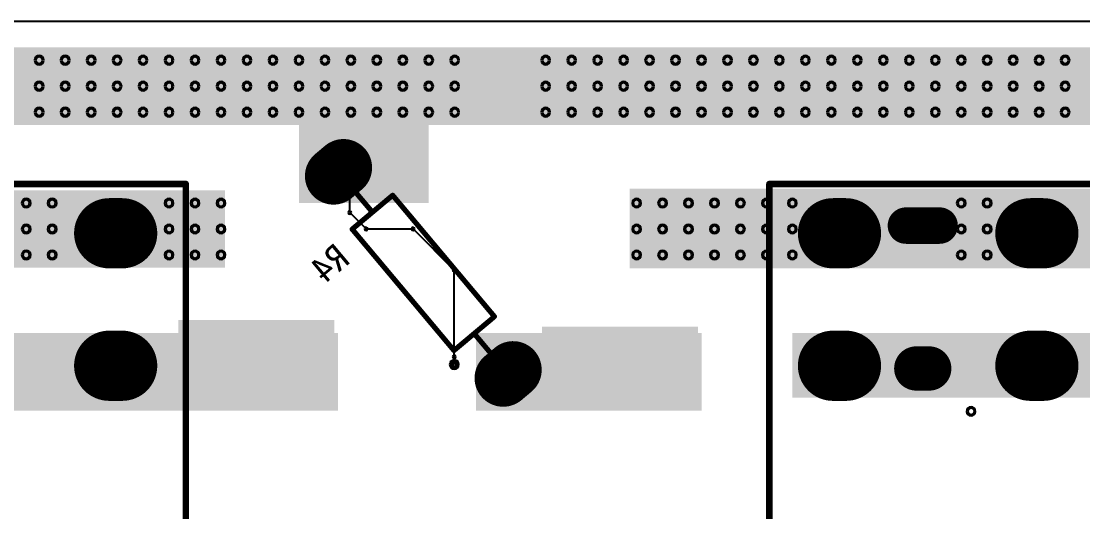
# Model space of a CAD drawing. Header units: inches. Extents: x 32166 to 34772, y 2386 to 4229.
# Drawn here: x 33624.6 to 33801.1, y 3190.5 to 3272.1 of the extents above; entities that cross this region are included whole.
import ezdxf

# ---------------------------------------------------------------- set-up
doc = ezdxf.new("R2010")
doc.units = ezdxf.units.IN
doc.header["$LTSCALE"] = 0.64311
doc.header["$MEASUREMENT"] = 0
for name, color, linetype in [('BOTTOMLAYER', 5, 'CONTINUOUS'), ('BOTTOMOVERLAY', 54, 'CONTINUOUS'), ('BOTTOMPASTE', 16, 'CONTINUOUS'), ('BOTTOMSOLDER', 6, 'CONTINUOUS'), ('KEEPOUTLAYER', 6, 'CONTINUOUS'), ('MULTILAYER', 9, 'CONTINUOUS')]:
    doc.layers.add(name, color=color, linetype=linetype)
doc.styles.get("Standard").update_dxf_attribs({"font": 'txt', "width": 0.8})

msp = doc.modelspace()

# ---------------------------------------------------------------- linework, layer by layer
at = {"layer": 'BOTTOMLAYER'}
for p, q in [((33679.22, 3240.23), (33679.22, 3244.45)), ((33679.22, 3240.23), (33681.94, 3237.5)), ((33681.94, 3237.5), (33689.76, 3237.5)), ((33689.76, 3237.5), (33696.6, 3230.66)), ((33696.6, 3214.94), (33696.6, 3230.66))]:
    msp.add_line(p, q, dxfattribs=at)
for points, const_width in [([(33678.18, 3247.7), (33676.53, 3246.31)], 8.64), ([(33678.72, 3244.03), (33679.71, 3244.86)], 2.16), ([(33639.21, 3236.78), (33641.37, 3236.78)], 10.8), ([(33759.6, 3236.78), (33761.76, 3236.78)], 10.8), ([(33792.43, 3236.78), (33794.59, 3236.78)], 10.8), ([(33777.34, 3238.05), (33771.73, 3238.05)], 5.18), ([(33639.21, 3214.74), (33641.37, 3214.74)], 10.8), ([(33759.6, 3214.74), (33761.76, 3214.74)], 10.8), ([(33792.43, 3214.74), (33794.59, 3214.74)], 10.8), ([(33706.39, 3214.07), (33704.74, 3212.68)], 8.64), ([(33775.61, 3214.29), (33773.45, 3214.29)], 6.48)]:
    msp.add_lwpolyline(points, dxfattribs=dict(at, const_width=const_width))
for points, const_width in [([(33675.14, 3247.96, 1), (33677.91, 3244.65, 1)], 4.32), ([(33676.79, 3249.35, 1), (33679.57, 3246.04, 1)], 4.32), ([(33679.36, 3245.28, 1), (33680.06, 3244.45, 1)], 1.08), ([(33678.37, 3244.44, 1), (33679.07, 3243.62, 1)], 1.08), ([(33641.91, 3236.78, 1), (33636.51, 3236.78, 1)], 5.4), ([(33644.07, 3236.78, 1), (33638.67, 3236.78, 1)], 5.4), ([(33762.3, 3236.78, 1), (33756.9, 3236.78, 1)], 5.4), ([(33764.46, 3236.78, 1), (33759.06, 3236.78, 1)], 5.4), ([(33795.13, 3236.78, 1), (33789.73, 3236.78, 1)], 5.4), ([(33797.29, 3236.78, 1), (33791.89, 3236.78, 1)], 5.4), ([(33771.73, 3239.35, 1), (33771.73, 3236.76, 1)], 2.59), ([(33777.34, 3239.35, 1), (33777.34, 3236.76, 1)], 2.59), ([(33641.91, 3214.74, 1), (33636.51, 3214.74, 1)], 5.4), ([(33644.07, 3214.74, 1), (33638.67, 3214.74, 1)], 5.4), ([(33762.3, 3214.74, 1), (33756.9, 3214.74, 1)], 5.4), ([(33764.46, 3214.74, 1), (33759.06, 3214.74, 1)], 5.4), ([(33795.13, 3214.74, 1), (33789.73, 3214.74, 1)], 5.4), ([(33797.29, 3214.74, 1), (33791.89, 3214.74, 1)], 5.4), ([(33705.01, 3215.73, 1), (33707.78, 3212.42, 1)], 4.32), ([(33773.45, 3215.91, 1), (33773.45, 3212.67, 1)], 3.24), ([(33775.61, 3215.91, 1), (33775.61, 3212.67, 1)], 3.24), ([(33703.35, 3214.34, 1), (33706.13, 3211.03, 1)], 4.32)]:
    msp.add_lwpolyline(points, format="xyb", close=True, dxfattribs=dict(at, const_width=const_width))
for centre, radius, start, end in [((33627.57, 3265.57), 0.54, 0, 180), ((33627.57, 3265.57), 0.54, 180, 0), ((33631.89, 3265.57), 0.54, 0, 180), ((33631.89, 3265.57), 0.54, 180, 0), ((33636.21, 3265.57), 0.54, 0, 180), ((33636.21, 3265.57), 0.54, 180, 0), ((33640.53, 3265.57), 0.54, 0, 180), ((33640.53, 3265.57), 0.54, 180, 0), ((33644.85, 3265.57), 0.54, 0, 180), ((33644.85, 3265.57), 0.54, 180, 0), ((33649.17, 3265.57), 0.54, 0, 180), ((33649.17, 3265.57), 0.54, 180, 0), ((33653.49, 3265.57), 0.54, 0, 180), ((33653.49, 3265.57), 0.54, 180, 0), ((33657.81, 3265.57), 0.54, 0, 180), ((33657.81, 3265.57), 0.54, 180, 0), ((33662.13, 3265.57), 0.54, 0, 180), ((33662.13, 3265.57), 0.54, 180, 0), ((33666.45, 3265.57), 0.54, 0, 180), ((33666.45, 3265.57), 0.54, 180, 0), ((33670.77, 3265.57), 0.54, 0, 180), ((33670.77, 3265.57), 0.54, 180, 0), ((33675.09, 3265.57), 0.54, 0, 180), ((33675.09, 3265.57), 0.54, 180, 0), ((33679.41, 3265.57), 0.54, 0, 180), ((33679.41, 3265.57), 0.54, 180, 0), ((33683.73, 3265.57), 0.54, 0, 180), ((33683.73, 3265.57), 0.54, 180, 0), ((33688.05, 3265.57), 0.54, 0, 180), ((33688.05, 3265.57), 0.54, 180, 0), ((33692.37, 3265.57), 0.54, 0, 180), ((33692.37, 3265.57), 0.54, 180, 0), ((33696.69, 3265.57), 0.54, 0, 180), ((33696.69, 3265.57), 0.54, 180, 0), ((33711.81, 3265.57), 0.54, 0, 180), ((33711.81, 3265.57), 0.54, 180, 0), ((33716.13, 3265.57), 0.54, 0, 180), ((33716.13, 3265.57), 0.54, 180, 0), ((33720.45, 3265.57), 0.54, 0, 180), ((33720.45, 3265.57), 0.54, 180, 0), ((33724.77, 3265.57), 0.54, 0, 180), ((33724.77, 3265.57), 0.54, 180, 0), ((33729.09, 3265.57), 0.54, 0, 180), ((33729.09, 3265.57), 0.54, 180, 0), ((33733.41, 3265.57), 0.54, 0, 180), ((33733.41, 3265.57), 0.54, 180, 0), ((33737.73, 3265.57), 0.54, 0, 180), ((33737.73, 3265.57), 0.54, 180, 0), ((33742.05, 3265.57), 0.54, 0, 180), ((33742.05, 3265.57), 0.54, 180, 0), ((33746.37, 3265.57), 0.54, 0, 180), ((33746.37, 3265.57), 0.54, 180, 0), ((33750.69, 3265.57), 0.54, 0, 180), ((33750.69, 3265.57), 0.54, 180, 0), ((33755.01, 3265.57), 0.54, 0, 180), ((33755.01, 3265.57), 0.54, 180, 0), ((33759.33, 3265.57), 0.54, 0, 180), ((33759.33, 3265.57), 0.54, 180, 0), ((33763.65, 3265.57), 0.54, 0, 180), ((33763.65, 3265.57), 0.54, 180, 0), ((33767.97, 3265.57), 0.54, 0, 180), ((33767.97, 3265.57), 0.54, 180, 0), ((33772.29, 3265.57), 0.54, 0, 180), ((33772.29, 3265.57), 0.54, 180, 0), ((33776.61, 3265.57), 0.54, 0, 180), ((33776.61, 3265.57), 0.54, 180, 0), ((33780.93, 3265.57), 0.54, 0, 180), ((33780.93, 3265.57), 0.54, 180, 0), ((33785.25, 3265.57), 0.54, 0, 180), ((33785.25, 3265.57), 0.54, 180, 0), ((33789.57, 3265.57), 0.54, 0, 180), ((33789.57, 3265.57), 0.54, 180, 0), ((33793.89, 3265.57), 0.54, 0, 180), ((33793.89, 3265.57), 0.54, 180, 0), ((33798.21, 3265.57), 0.54, 0, 180), ((33798.21, 3265.57), 0.54, 180, 0), ((33627.57, 3261.25), 0.54, 0, 180), ((33627.57, 3261.25), 0.54, 180, 0), ((33631.89, 3261.25), 0.54, 0, 180), ((33631.89, 3261.25), 0.54, 180, 0), ((33636.21, 3261.25), 0.54, 0, 180), ((33636.21, 3261.25), 0.54, 180, 0), ((33640.53, 3261.25), 0.54, 0, 180), ((33640.53, 3261.25), 0.54, 180, 0), ((33644.85, 3261.25), 0.54, 0, 180), ((33644.85, 3261.25), 0.54, 180, 0), ((33649.17, 3261.25), 0.54, 0, 180), ((33649.17, 3261.25), 0.54, 180, 0), ((33653.49, 3261.25), 0.54, 0, 180), ((33653.49, 3261.25), 0.54, 180, 0), ((33657.81, 3261.25), 0.54, 0, 180), ((33657.81, 3261.25), 0.54, 180, 0), ((33662.13, 3261.25), 0.54, 0, 180), ((33662.13, 3261.25), 0.54, 180, 0), ((33666.45, 3261.25), 0.54, 0, 180), ((33666.45, 3261.25), 0.54, 180, 0), ((33670.77, 3261.25), 0.54, 0, 180), ((33670.77, 3261.25), 0.54, 180, 0), ((33675.09, 3261.25), 0.54, 0, 180), ((33675.09, 3261.25), 0.54, 180, 0), ((33679.41, 3261.25), 0.54, 0, 180), ((33679.41, 3261.25), 0.54, 180, 0), ((33683.73, 3261.25), 0.54, 0, 180), ((33683.73, 3261.25), 0.54, 180, 0), ((33688.05, 3261.25), 0.54, 0, 180), ((33688.05, 3261.25), 0.54, 180, 0), ((33692.37, 3261.25), 0.54, 0, 180), ((33692.37, 3261.25), 0.54, 180, 0), ((33696.69, 3261.25), 0.54, 0, 180), ((33696.69, 3261.25), 0.54, 180, 0), ((33711.81, 3261.25), 0.54, 0, 180), ((33711.81, 3261.25), 0.54, 180, 0), ((33716.13, 3261.25), 0.54, 0, 180), ((33716.13, 3261.25), 0.54, 180, 0), ((33720.45, 3261.25), 0.54, 0, 180), ((33720.45, 3261.25), 0.54, 180, 0), ((33724.77, 3261.25), 0.54, 0, 180), ((33724.77, 3261.25), 0.54, 180, 0), ((33729.09, 3261.25), 0.54, 0, 180), ((33729.09, 3261.25), 0.54, 180, 0), ((33733.41, 3261.25), 0.54, 0, 180), ((33733.41, 3261.25), 0.54, 180, 0), ((33737.73, 3261.25), 0.54, 0, 180), ((33737.73, 3261.25), 0.54, 180, 0), ((33742.05, 3261.25), 0.54, 0, 180), ((33742.05, 3261.25), 0.54, 180, 0), ((33746.37, 3261.25), 0.54, 0, 180), ((33746.37, 3261.25), 0.54, 180, 0), ((33750.69, 3261.25), 0.54, 0, 180), ((33750.69, 3261.25), 0.54, 180, 0), ((33755.01, 3261.25), 0.54, 0, 180), ((33755.01, 3261.25), 0.54, 180, 0), ((33759.33, 3261.25), 0.54, 0, 180), ((33759.33, 3261.25), 0.54, 180, 0), ((33763.65, 3261.25), 0.54, 0, 180), ((33763.65, 3261.25), 0.54, 180, 0), ((33767.97, 3261.25), 0.54, 0, 180), ((33767.97, 3261.25), 0.54, 180, 0), ((33772.29, 3261.25), 0.54, 0, 180), ((33772.29, 3261.25), 0.54, 180, 0), ((33776.61, 3261.25), 0.54, 0, 180), ((33776.61, 3261.25), 0.54, 180, 0), ((33780.93, 3261.25), 0.54, 0, 180), ((33780.93, 3261.25), 0.54, 180, 0), ((33785.25, 3261.25), 0.54, 0, 180), ((33785.25, 3261.25), 0.54, 180, 0), ((33789.57, 3261.25), 0.54, 0, 180), ((33789.57, 3261.25), 0.54, 180, 0), ((33793.89, 3261.25), 0.54, 0, 180), ((33793.89, 3261.25), 0.54, 180, 0), ((33798.21, 3261.25), 0.54, 0, 180), ((33798.21, 3261.25), 0.54, 180, 0), ((33627.57, 3256.93), 0.54, 0, 180), ((33627.57, 3256.93), 0.54, 180, 0), ((33631.89, 3256.93), 0.54, 0, 180), ((33631.89, 3256.93), 0.54, 180, 0), ((33636.21, 3256.93), 0.54, 0, 180), ((33636.21, 3256.93), 0.54, 180, 0), ((33640.53, 3256.93), 0.54, 0, 180), ((33640.53, 3256.93), 0.54, 180, 0), ((33644.85, 3256.93), 0.54, 0, 180), ((33644.85, 3256.93), 0.54, 180, 0), ((33649.17, 3256.93), 0.54, 0, 180), ((33649.17, 3256.93), 0.54, 180, 0), ((33653.49, 3256.93), 0.54, 0, 180), ((33653.49, 3256.93), 0.54, 180, 0), ((33657.81, 3256.93), 0.54, 0, 180), ((33657.81, 3256.93), 0.54, 180, 0), ((33662.13, 3256.93), 0.54, 0, 180), ((33662.13, 3256.93), 0.54, 180, 0), ((33666.45, 3256.93), 0.54, 0, 180), ((33666.45, 3256.93), 0.54, 180, 0), ((33670.77, 3256.93), 0.54, 0, 180), ((33670.77, 3256.93), 0.54, 180, 0), ((33675.09, 3256.93), 0.54, 0, 180), ((33675.09, 3256.93), 0.54, 180, 0), ((33679.41, 3256.93), 0.54, 0, 180), ((33679.41, 3256.93), 0.54, 180, 0), ((33683.73, 3256.93), 0.54, 0, 180), ((33683.73, 3256.93), 0.54, 180, 0), ((33688.05, 3256.93), 0.54, 0, 180), ((33688.05, 3256.93), 0.54, 180, 0), ((33692.37, 3256.93), 0.54, 0, 180), ((33692.37, 3256.93), 0.54, 180, 0), ((33696.69, 3256.93), 0.54, 0, 180), ((33696.69, 3256.93), 0.54, 180, 0), ((33711.81, 3256.93), 0.54, 0, 180), ((33711.81, 3256.93), 0.54, 180, 0), ((33716.13, 3256.93), 0.54, 0, 180), ((33716.13, 3256.93), 0.54, 180, 0), ((33720.45, 3256.93), 0.54, 0, 180), ((33720.45, 3256.93), 0.54, 180, 0), ((33724.77, 3256.93), 0.54, 0, 180), ((33724.77, 3256.93), 0.54, 180, 0), ((33729.09, 3256.93), 0.54, 0, 180), ((33729.09, 3256.93), 0.54, 180, 0), ((33733.41, 3256.93), 0.54, 0, 180), ((33733.41, 3256.93), 0.54, 180, 0), ((33737.73, 3256.93), 0.54, 0, 180), ((33737.73, 3256.93), 0.54, 180, 0), ((33742.05, 3256.93), 0.54, 0, 180), ((33742.05, 3256.93), 0.54, 180, 0), ((33746.37, 3256.93), 0.54, 0, 180), ((33746.37, 3256.93), 0.54, 180, 0), ((33750.69, 3256.93), 0.54, 0, 180), ((33750.69, 3256.93), 0.54, 180, 0), ((33755.01, 3256.93), 0.54, 0, 180), ((33755.01, 3256.93), 0.54, 180, 0), ((33759.33, 3256.93), 0.54, 0, 180), ((33759.33, 3256.93), 0.54, 180, 0), ((33763.65, 3256.93), 0.54, 0, 180), ((33763.65, 3256.93), 0.54, 180, 0), ((33767.97, 3256.93), 0.54, 0, 180), ((33767.97, 3256.93), 0.54, 180, 0), ((33772.29, 3256.93), 0.54, 0, 180), ((33772.29, 3256.93), 0.54, 180, 0), ((33776.61, 3256.93), 0.54, 0, 180), ((33776.61, 3256.93), 0.54, 180, 0), ((33780.93, 3256.93), 0.54, 0, 180), ((33780.93, 3256.93), 0.54, 180, 0), ((33785.25, 3256.93), 0.54, 0, 180), ((33785.25, 3256.93), 0.54, 180, 0), ((33789.57, 3256.93), 0.54, 0, 180), ((33789.57, 3256.93), 0.54, 180, 0), ((33793.89, 3256.93), 0.54, 0, 180), ((33793.89, 3256.93), 0.54, 180, 0), ((33798.21, 3256.93), 0.54, 0, 180), ((33798.21, 3256.93), 0.54, 180, 0), ((33679.22, 3244.45), 0.274, 0, 180), ((33679.22, 3244.45), 0.274, 180, 0), ((33625.41, 3241.81), 0.54, 0, 180), ((33625.41, 3241.81), 0.54, 180, 0), ((33629.73, 3241.81), 0.54, 0, 180), ((33629.73, 3241.81), 0.54, 180, 0), ((33649.17, 3241.81), 0.54, 0, 180), ((33649.17, 3241.81), 0.54, 180, 0), ((33653.49, 3241.81), 0.54, 0, 180), ((33653.49, 3241.81), 0.54, 180, 0), ((33657.81, 3241.81), 0.54, 0, 180), ((33657.81, 3241.81), 0.54, 180, 0), ((33726.93, 3241.81), 0.54, 0, 180), ((33726.93, 3241.81), 0.54, 180, 0), ((33731.25, 3241.81), 0.54, 0, 180), ((33731.25, 3241.81), 0.54, 180, 0), ((33735.57, 3241.81), 0.54, 0, 180), ((33735.57, 3241.81), 0.54, 180, 0), ((33739.89, 3241.81), 0.54, 0, 180), ((33739.89, 3241.81), 0.54, 180, 0), ((33744.21, 3241.81), 0.54, 0, 180), ((33744.21, 3241.81), 0.54, 180, 0), ((33748.53, 3241.81), 0.54, 0, 180), ((33748.53, 3241.81), 0.54, 180, 0), ((33752.85, 3241.81), 0.54, 0, 180), ((33752.85, 3241.81), 0.54, 180, 0), ((33780.93, 3241.81), 0.54, 0, 180), ((33780.93, 3241.81), 0.54, 180, 0), ((33785.25, 3241.81), 0.54, 0, 180), ((33785.25, 3241.81), 0.54, 180, 0), ((33679.22, 3240.23), 0.274, 0, 180), ((33679.22, 3240.23), 0.274, 0, 180), ((33679.22, 3240.23), 0.274, 180, 0), ((33679.22, 3240.23), 0.274, 180, 0), ((33625.41, 3237.49), 0.54, 0, 180), ((33625.41, 3237.49), 0.54, 180, 0), ((33629.73, 3237.49), 0.54, 0, 180), ((33629.73, 3237.49), 0.54, 180, 0), ((33649.17, 3237.49), 0.54, 0, 180), ((33649.17, 3237.49), 0.54, 180, 0), ((33653.49, 3237.49), 0.54, 0, 180), ((33653.49, 3237.49), 0.54, 180, 0), ((33657.81, 3237.49), 0.54, 0, 180), ((33657.81, 3237.49), 0.54, 180, 0), ((33681.94, 3237.5), 0.274, 0, 180), ((33681.94, 3237.5), 0.274, 0, 180), ((33681.94, 3237.5), 0.274, 180, 0), ((33681.94, 3237.5), 0.274, 180, 0), ((33689.76, 3237.5), 0.274, 0, 180), ((33689.76, 3237.5), 0.274, 0, 180), ((33689.76, 3237.5), 0.274, 180, 0), ((33689.76, 3237.5), 0.274, 180, 0), ((33726.93, 3237.49), 0.54, 0, 180), ((33726.93, 3237.49), 0.54, 180, 0), ((33731.25, 3237.49), 0.54, 0, 180), ((33731.25, 3237.49), 0.54, 180, 0), ((33735.57, 3237.49), 0.54, 0, 180), ((33735.57, 3237.49), 0.54, 180, 0), ((33739.89, 3237.49), 0.54, 0, 180), ((33739.89, 3237.49), 0.54, 180, 0), ((33744.21, 3237.49), 0.54, 0, 180), ((33744.21, 3237.49), 0.54, 180, 0), ((33748.53, 3237.49), 0.54, 0, 180), ((33748.53, 3237.49), 0.54, 180, 0), ((33752.85, 3237.49), 0.54, 0, 180), ((33752.85, 3237.49), 0.54, 180, 0), ((33780.93, 3237.49), 0.54, 0, 180), ((33780.93, 3237.49), 0.54, 180, 0), ((33785.25, 3237.49), 0.54, 0, 180), ((33785.25, 3237.49), 0.54, 180, 0), ((33625.41, 3233.17), 0.54, 0, 180), ((33625.41, 3233.17), 0.54, 180, 0), ((33629.73, 3233.17), 0.54, 0, 180), ((33629.73, 3233.17), 0.54, 180, 0), ((33649.17, 3233.17), 0.54, 0, 180), ((33649.17, 3233.17), 0.54, 180, 0), ((33653.49, 3233.17), 0.54, 0, 180), ((33653.49, 3233.17), 0.54, 180, 0), ((33657.81, 3233.17), 0.54, 0, 180), ((33657.81, 3233.17), 0.54, 180, 0), ((33726.93, 3233.17), 0.54, 0, 180), ((33726.93, 3233.17), 0.54, 180, 0), ((33731.25, 3233.17), 0.54, 0, 180), ((33731.25, 3233.17), 0.54, 180, 0), ((33735.57, 3233.17), 0.54, 0, 180), ((33735.57, 3233.17), 0.54, 180, 0), ((33739.89, 3233.17), 0.54, 0, 180), ((33739.89, 3233.17), 0.54, 180, 0), ((33744.21, 3233.17), 0.54, 0, 180), ((33744.21, 3233.17), 0.54, 180, 0), ((33748.53, 3233.17), 0.54, 0, 180), ((33748.53, 3233.17), 0.54, 180, 0), ((33752.85, 3233.17), 0.54, 0, 180), ((33752.85, 3233.17), 0.54, 180, 0), ((33780.93, 3233.17), 0.54, 0, 180), ((33780.93, 3233.17), 0.54, 180, 0), ((33785.25, 3233.17), 0.54, 0, 180), ((33785.25, 3233.17), 0.54, 180, 0), ((33696.6, 3230.66), 0.274, 0, 180), ((33696.6, 3230.66), 0.274, 0, 180), ((33696.6, 3230.66), 0.274, 180, 0), ((33696.6, 3230.66), 0.274, 180, 0), ((33696.22, 3215.32), 0.274, 0, 180), ((33696.22, 3215.32), 0.274, 180, 0), ((33696.6, 3214.94), 0.54, 0, 180), ((33695.32, 3216.22), 1.28, 314.9996, 359.9996), ((33696.6, 3216.22), 0.274, 0, 180), ((33696.6, 3216.22), 0.274, 0, 180), ((33696.6, 3216.22), 0.274, 180, 0), ((33696.6, 3216.22), 0.274, 180, 0), ((33697.88, 3216.22), 1.28, 180.0004, 225.0004), ((33696.98, 3215.32), 0.274, 0, 180), ((33696.98, 3215.32), 0.274, 180, 0), ((33696.6, 3214.94), 0.54, 180, 0), ((33696.6, 3214.94), 0.274, 0, 180), ((33696.6, 3214.94), 0.274, 180, 0), ((33782.57, 3207.16), 0.54, 0, 180), ((33782.57, 3207.16), 0.54, 180, 0)]:
    msp.add_arc(centre, radius, start, end, dxfattribs=at)
for points in [[(33618.93, 3254.77), (34058.14, 3254.77), (33618.93, 3267.73), (34058.14, 3267.73)], [(33670.77, 3241.81), (33692.37, 3241.81), (33670.77, 3256.93), (33692.37, 3256.93)], [(33589.68, 3231.05), (33658.5, 3231.05), (33589.68, 3243.93), (33658.5, 3243.93)], [(33725.76, 3230.92), (33812.51, 3230.92), (33725.76, 3244.19), (33812.51, 3244.19)], [(33676.2, 3221.9), (33651.15, 3221.9), (33676.2, 3211.1), (33651.15, 3211.1)], [(33736.68, 3220.82), (33711.63, 3220.82), (33736.68, 3212.18), (33711.63, 3212.18)], [(33599.49, 3207.25), (33677.25, 3207.25), (33599.49, 3220.21), (33677.25, 3220.21)], [(33700.23, 3207.25), (33737.73, 3207.25), (33700.23, 3220.21), (33737.73, 3220.21)], [(33752.85, 3209.41), (33830.61, 3209.41), (33752.85, 3220.21), (33830.61, 3220.21)]]:
    msp.add_solid(points, dxfattribs=at)
at = {"layer": 'BOTTOMOVERLAY'}
for points, const_width in [([(33595.79, 3244.98), (33651.95, 3244.98)], 1.08), ([(33651.95, 3119.7), (33651.95, 3244.98)], 1.08), ([(33749.02, 3119.7), (33749.02, 3244.98)], 1.08), ([(33749.02, 3244.98), (33805.18, 3244.98)], 1.08), ([(33679.63, 3237.46), (33686.36, 3243.1)], 0.864), ([(33680.17, 3243.64), (33683, 3240.28)], 0.864), ([(33686.36, 3243.1), (33703.29, 3222.92)], 0.864), ([(33679.63, 3237.46), (33696.56, 3217.28)], 0.864), ([(33696.56, 3217.28), (33703.29, 3222.92)], 0.864), ([(33699.92, 3220.1), (33702.74, 3216.74)], 0.864)]:
    msp.add_lwpolyline(points, dxfattribs=dict(at, const_width=const_width))
for points, const_width in [([(33652.22, 3244.98, 1), (33651.68, 3244.98, 1)], 0.54), ([(33652.22, 3244.98, 1), (33651.68, 3244.98, 1)], 0.54), ([(33749.29, 3244.98, 1), (33748.75, 3244.98, 1)], 0.54), ([(33749.29, 3244.98, 1), (33748.75, 3244.98, 1)], 0.54), ([(33680.04, 3243.8, 1), (33680.31, 3243.47, 1)], 0.432), ([(33686.22, 3243.26, 1), (33686.5, 3242.93, 1)], 0.432), ([(33686.22, 3243.26, 1), (33686.5, 3242.93, 1)], 0.432), ([(33682.86, 3240.44, 1), (33683.13, 3240.11, 1)], 0.432), ([(33679.49, 3237.62, 1), (33679.77, 3237.29, 1)], 0.432), ([(33679.49, 3237.62, 1), (33679.77, 3237.29, 1)], 0.432), ([(33703.15, 3223.09, 1), (33703.42, 3222.76, 1)], 0.432), ([(33703.15, 3223.09, 1), (33703.42, 3222.76, 1)], 0.432), ([(33699.78, 3220.27, 1), (33700.06, 3219.94, 1)], 0.432), ([(33696.42, 3217.45, 1), (33696.7, 3217.12, 1)], 0.432), ([(33696.42, 3217.45, 1), (33696.7, 3217.12, 1)], 0.432), ([(33702.61, 3216.91, 1), (33702.88, 3216.58, 1)], 0.432)]:
    msp.add_lwpolyline(points, format="xyb", close=True, dxfattribs=dict(at, const_width=const_width))
at = {"layer": 'BOTTOMPASTE'}
for points, const_width in [([(33678.18, 3247.7), (33676.53, 3246.31)], 8.64), ([(33678.72, 3244.03), (33679.71, 3244.86)], 2.16)]:
    msp.add_lwpolyline(points, dxfattribs=dict(at, const_width=const_width))
for points, const_width in [([(33675.14, 3247.96, 1), (33677.91, 3244.65, 1)], 4.32), ([(33676.79, 3249.35, 1), (33679.57, 3246.04, 1)], 4.32), ([(33679.36, 3245.28, 1), (33680.06, 3244.45, 1)], 1.08), ([(33678.37, 3244.44, 1), (33679.07, 3243.62, 1)], 1.08)]:
    msp.add_lwpolyline(points, format="xyb", close=True, dxfattribs=dict(at, const_width=const_width))
at = {"layer": 'BOTTOMSOLDER'}
for points, const_width in [([(33678.18, 3247.7), (33676.53, 3246.31)], 9.52), ([(33678.72, 3244.03), (33679.71, 3244.86)], 3.04), ([(33639.21, 3236.78), (33641.37, 3236.78)], 11.68), ([(33759.6, 3236.78), (33761.76, 3236.78)], 11.68), ([(33792.43, 3236.78), (33794.59, 3236.78)], 11.68), ([(33777.34, 3238.05), (33771.73, 3238.05)], 6.06), ([(33639.21, 3214.74), (33641.37, 3214.74)], 11.68), ([(33759.6, 3214.74), (33761.76, 3214.74)], 11.68), ([(33792.43, 3214.74), (33794.59, 3214.74)], 11.68), ([(33706.39, 3214.07), (33704.74, 3212.68)], 9.52), ([(33775.61, 3214.29), (33773.45, 3214.29)], 7.36)]:
    msp.add_lwpolyline(points, dxfattribs=dict(at, const_width=const_width))
for points, const_width in [([(33676.65, 3249.52, 1), (33679.71, 3245.87, 1)], 4.76), ([(33675, 3248.13, 1), (33678.06, 3244.48, 1)], 4.76), ([(33678.23, 3244.61, 1), (33679.21, 3243.45, 1)], 1.52), ([(33679.22, 3245.44, 1), (33680.2, 3244.28, 1)], 1.52), ([(33642.13, 3236.78, 1), (33636.29, 3236.78, 1)], 5.84), ([(33644.29, 3236.78, 1), (33638.45, 3236.78, 1)], 5.84), ([(33762.52, 3236.78, 1), (33756.68, 3236.78, 1)], 5.84), ([(33764.68, 3236.78, 1), (33758.84, 3236.78, 1)], 5.84), ([(33795.35, 3236.78, 1), (33789.51, 3236.78, 1)], 5.84), ([(33797.51, 3236.78, 1), (33791.67, 3236.78, 1)], 5.84), ([(33771.73, 3239.57, 1), (33771.73, 3236.54, 1)], 3.03), ([(33777.34, 3239.57, 1), (33777.34, 3236.54, 1)], 3.03), ([(33642.13, 3214.74, 1), (33636.29, 3214.74, 1)], 5.84), ([(33644.29, 3214.74, 1), (33638.45, 3214.74, 1)], 5.84), ([(33762.52, 3214.74, 1), (33756.68, 3214.74, 1)], 5.84), ([(33764.68, 3214.74, 1), (33758.84, 3214.74, 1)], 5.84), ([(33795.35, 3214.74, 1), (33789.51, 3214.74, 1)], 5.84), ([(33797.51, 3214.74, 1), (33791.67, 3214.74, 1)], 5.84), ([(33704.86, 3215.9, 1), (33707.92, 3212.25, 1)], 4.76), ([(33703.21, 3214.51, 1), (33706.27, 3210.86, 1)], 4.76), ([(33773.45, 3216.13, 1), (33773.45, 3212.45, 1)], 3.68), ([(33775.61, 3216.13, 1), (33775.61, 3212.45, 1)], 3.68)]:
    msp.add_lwpolyline(points, format="xyb", close=True, dxfattribs=dict(at, const_width=const_width))
for centre, start, end in [((33627.57, 3265.57), 0, 180), ((33627.57, 3265.57), 180, 0), ((33631.89, 3265.57), 0, 180), ((33631.89, 3265.57), 180, 0), ((33636.21, 3265.57), 0, 180), ((33636.21, 3265.57), 180, 0), ((33640.53, 3265.57), 0, 180), ((33640.53, 3265.57), 180, 0), ((33644.85, 3265.57), 0, 180), ((33644.85, 3265.57), 180, 0), ((33649.17, 3265.57), 0, 180), ((33649.17, 3265.57), 180, 0), ((33653.49, 3265.57), 0, 180), ((33653.49, 3265.57), 180, 0), ((33657.81, 3265.57), 0, 180), ((33657.81, 3265.57), 180, 0), ((33662.13, 3265.57), 0, 180), ((33662.13, 3265.57), 180, 0), ((33666.45, 3265.57), 0, 180), ((33666.45, 3265.57), 180, 0), ((33670.77, 3265.57), 0, 180), ((33670.77, 3265.57), 180, 0), ((33675.09, 3265.57), 0, 180), ((33675.09, 3265.57), 180, 0), ((33679.41, 3265.57), 0, 180), ((33679.41, 3265.57), 180, 0), ((33683.73, 3265.57), 0, 180), ((33683.73, 3265.57), 180, 0), ((33688.05, 3265.57), 0, 180), ((33688.05, 3265.57), 180, 0), ((33692.37, 3265.57), 0, 180), ((33692.37, 3265.57), 180, 0), ((33696.69, 3265.57), 0, 180), ((33696.69, 3265.57), 180, 0), ((33711.81, 3265.57), 0, 180), ((33711.81, 3265.57), 180, 0), ((33716.13, 3265.57), 0, 180), ((33716.13, 3265.57), 180, 0), ((33720.45, 3265.57), 0, 180), ((33720.45, 3265.57), 180, 0), ((33724.77, 3265.57), 0, 180), ((33724.77, 3265.57), 180, 0), ((33729.09, 3265.57), 0, 180), ((33729.09, 3265.57), 180, 0), ((33733.41, 3265.57), 0, 180), ((33733.41, 3265.57), 180, 0), ((33737.73, 3265.57), 0, 180), ((33737.73, 3265.57), 180, 0), ((33742.05, 3265.57), 0, 180), ((33742.05, 3265.57), 180, 0), ((33746.37, 3265.57), 0, 180), ((33746.37, 3265.57), 180, 0), ((33750.69, 3265.57), 0, 180), ((33750.69, 3265.57), 180, 0), ((33755.01, 3265.57), 0, 180), ((33755.01, 3265.57), 180, 0), ((33759.33, 3265.57), 0, 180), ((33759.33, 3265.57), 180, 0), ((33763.65, 3265.57), 0, 180), ((33763.65, 3265.57), 180, 0), ((33767.97, 3265.57), 0, 180), ((33767.97, 3265.57), 180, 0), ((33772.29, 3265.57), 0, 180), ((33772.29, 3265.57), 180, 0), ((33776.61, 3265.57), 0, 180), ((33776.61, 3265.57), 180, 0), ((33780.93, 3265.57), 0, 180), ((33780.93, 3265.57), 180, 0), ((33785.25, 3265.57), 0, 180), ((33785.25, 3265.57), 180, 0), ((33789.57, 3265.57), 0, 180), ((33789.57, 3265.57), 180, 0), ((33793.89, 3265.57), 0, 180), ((33793.89, 3265.57), 180, 0), ((33798.21, 3265.57), 0, 180), ((33798.21, 3265.57), 180, 0), ((33627.57, 3261.25), 0, 180), ((33627.57, 3261.25), 180, 0), ((33631.89, 3261.25), 0, 180), ((33631.89, 3261.25), 180, 0), ((33636.21, 3261.25), 0, 180), ((33636.21, 3261.25), 180, 0), ((33640.53, 3261.25), 0, 180), ((33640.53, 3261.25), 180, 0), ((33644.85, 3261.25), 0, 180), ((33644.85, 3261.25), 180, 0), ((33649.17, 3261.25), 0, 180), ((33649.17, 3261.25), 180, 0), ((33653.49, 3261.25), 0, 180), ((33653.49, 3261.25), 180, 0), ((33657.81, 3261.25), 0, 180), ((33657.81, 3261.25), 180, 0), ((33662.13, 3261.25), 0, 180), ((33662.13, 3261.25), 180, 0), ((33666.45, 3261.25), 0, 180), ((33666.45, 3261.25), 180, 0), ((33670.77, 3261.25), 0, 180), ((33670.77, 3261.25), 180, 0), ((33675.09, 3261.25), 0, 180), ((33675.09, 3261.25), 180, 0), ((33679.41, 3261.25), 0, 180), ((33679.41, 3261.25), 180, 0), ((33683.73, 3261.25), 0, 180), ((33683.73, 3261.25), 180, 0), ((33688.05, 3261.25), 0, 180), ((33688.05, 3261.25), 180, 0), ((33692.37, 3261.25), 0, 180), ((33692.37, 3261.25), 180, 0), ((33696.69, 3261.25), 0, 180), ((33696.69, 3261.25), 180, 0), ((33711.81, 3261.25), 0, 180), ((33711.81, 3261.25), 180, 0), ((33716.13, 3261.25), 0, 180), ((33716.13, 3261.25), 180, 0), ((33720.45, 3261.25), 0, 180), ((33720.45, 3261.25), 180, 0), ((33724.77, 3261.25), 0, 180), ((33724.77, 3261.25), 180, 0), ((33729.09, 3261.25), 0, 180), ((33729.09, 3261.25), 180, 0), ((33733.41, 3261.25), 0, 180), ((33733.41, 3261.25), 180, 0), ((33737.73, 3261.25), 0, 180), ((33737.73, 3261.25), 180, 0), ((33742.05, 3261.25), 0, 180), ((33742.05, 3261.25), 180, 0), ((33746.37, 3261.25), 0, 180), ((33746.37, 3261.25), 180, 0), ((33750.69, 3261.25), 0, 180), ((33750.69, 3261.25), 180, 0), ((33755.01, 3261.25), 0, 180), ((33755.01, 3261.25), 180, 0), ((33759.33, 3261.25), 0, 180), ((33759.33, 3261.25), 180, 0), ((33763.65, 3261.25), 0, 180), ((33763.65, 3261.25), 180, 0), ((33767.97, 3261.25), 0, 180), ((33767.97, 3261.25), 180, 0), ((33772.29, 3261.25), 0, 180), ((33772.29, 3261.25), 180, 0), ((33776.61, 3261.25), 0, 180), ((33776.61, 3261.25), 180, 0), ((33780.93, 3261.25), 0, 180), ((33780.93, 3261.25), 180, 0), ((33785.25, 3261.25), 0, 180), ((33785.25, 3261.25), 180, 0), ((33789.57, 3261.25), 0, 180), ((33789.57, 3261.25), 180, 0), ((33793.89, 3261.25), 0, 180), ((33793.89, 3261.25), 180, 0), ((33798.21, 3261.25), 0, 180), ((33798.21, 3261.25), 180, 0), ((33627.57, 3256.93), 0, 180), ((33631.89, 3256.93), 0, 180), ((33636.21, 3256.93), 0, 180), ((33640.53, 3256.93), 0, 180), ((33644.85, 3256.93), 0, 180), ((33649.17, 3256.93), 0, 180), ((33653.49, 3256.93), 0, 180), ((33657.81, 3256.93), 0, 180), ((33662.13, 3256.93), 0, 180), ((33666.45, 3256.93), 0, 180), ((33670.77, 3256.93), 0, 180), ((33675.09, 3256.93), 0, 180), ((33679.41, 3256.93), 0, 180), ((33683.73, 3256.93), 0, 180), ((33688.05, 3256.93), 0, 180), ((33692.37, 3256.93), 0, 180), ((33696.69, 3256.93), 0, 180), ((33711.81, 3256.93), 0, 180), ((33716.13, 3256.93), 0, 180), ((33720.45, 3256.93), 0, 180), ((33724.77, 3256.93), 0, 180), ((33729.09, 3256.93), 0, 180), ((33733.41, 3256.93), 0, 180), ((33737.73, 3256.93), 0, 180), ((33742.05, 3256.93), 0, 180), ((33746.37, 3256.93), 0, 180), ((33750.69, 3256.93), 0, 180), ((33755.01, 3256.93), 0, 180), ((33759.33, 3256.93), 0, 180), ((33763.65, 3256.93), 0, 180), ((33767.97, 3256.93), 0, 180), ((33772.29, 3256.93), 0, 180), ((33776.61, 3256.93), 0, 180), ((33780.93, 3256.93), 0, 180), ((33785.25, 3256.93), 0, 180), ((33789.57, 3256.93), 0, 180), ((33793.89, 3256.93), 0, 180), ((33798.21, 3256.93), 0, 180), ((33627.57, 3256.93), 180, 0), ((33631.89, 3256.93), 180, 0), ((33636.21, 3256.93), 180, 0), ((33640.53, 3256.93), 180, 0), ((33644.85, 3256.93), 180, 0), ((33649.17, 3256.93), 180, 0), ((33653.49, 3256.93), 180, 0), ((33657.81, 3256.93), 180, 0), ((33662.13, 3256.93), 180, 0), ((33666.45, 3256.93), 180, 0), ((33670.77, 3256.93), 180, 0), ((33675.09, 3256.93), 180, 0), ((33679.41, 3256.93), 180, 0), ((33683.73, 3256.93), 180, 0), ((33688.05, 3256.93), 180, 0), ((33692.37, 3256.93), 180, 0), ((33696.69, 3256.93), 180, 0), ((33711.81, 3256.93), 180, 0), ((33716.13, 3256.93), 180, 0), ((33720.45, 3256.93), 180, 0), ((33724.77, 3256.93), 180, 0), ((33729.09, 3256.93), 180, 0), ((33733.41, 3256.93), 180, 0), ((33737.73, 3256.93), 180, 0), ((33742.05, 3256.93), 180, 0), ((33746.37, 3256.93), 180, 0), ((33750.69, 3256.93), 180, 0), ((33755.01, 3256.93), 180, 0), ((33759.33, 3256.93), 180, 0), ((33763.65, 3256.93), 180, 0), ((33767.97, 3256.93), 180, 0), ((33772.29, 3256.93), 180, 0), ((33776.61, 3256.93), 180, 0), ((33780.93, 3256.93), 180, 0), ((33785.25, 3256.93), 180, 0), ((33789.57, 3256.93), 180, 0), ((33793.89, 3256.93), 180, 0), ((33798.21, 3256.93), 180, 0), ((33625.41, 3241.81), 0, 180), ((33625.41, 3241.81), 180, 0), ((33629.73, 3241.81), 0, 180), ((33629.73, 3241.81), 180, 0), ((33649.17, 3241.81), 0, 180), ((33649.17, 3241.81), 180, 0), ((33653.49, 3241.81), 0, 180), ((33653.49, 3241.81), 180, 0), ((33657.81, 3241.81), 0, 180), ((33657.81, 3241.81), 180, 0), ((33726.93, 3241.81), 0, 180), ((33726.93, 3241.81), 180, 0), ((33731.25, 3241.81), 0, 180), ((33731.25, 3241.81), 180, 0), ((33735.57, 3241.81), 0, 180), ((33735.57, 3241.81), 180, 0), ((33739.89, 3241.81), 0, 180), ((33739.89, 3241.81), 180, 0), ((33744.21, 3241.81), 0, 180), ((33744.21, 3241.81), 180, 0), ((33748.53, 3241.81), 0, 180), ((33748.53, 3241.81), 180, 0), ((33752.85, 3241.81), 0, 180), ((33752.85, 3241.81), 180, 0), ((33780.93, 3241.81), 0, 180), ((33780.93, 3241.81), 180, 0), ((33785.25, 3241.81), 0, 180), ((33785.25, 3241.81), 180, 0), ((33625.41, 3237.49), 0, 180), ((33629.73, 3237.49), 0, 180), ((33649.17, 3237.49), 0, 180), ((33653.49, 3237.49), 0, 180), ((33657.81, 3237.49), 0, 180), ((33726.93, 3237.49), 0, 180), ((33731.25, 3237.49), 0, 180), ((33735.57, 3237.49), 0, 180), ((33739.89, 3237.49), 0, 180), ((33744.21, 3237.49), 0, 180), ((33748.53, 3237.49), 0, 180), ((33752.85, 3237.49), 0, 180), ((33780.93, 3237.49), 0, 180), ((33785.25, 3237.49), 0, 180), ((33625.41, 3237.49), 180, 0), ((33629.73, 3237.49), 180, 0), ((33649.17, 3237.49), 180, 0), ((33653.49, 3237.49), 180, 0), ((33657.81, 3237.49), 180, 0), ((33726.93, 3237.49), 180, 0), ((33731.25, 3237.49), 180, 0), ((33735.57, 3237.49), 180, 0), ((33739.89, 3237.49), 180, 0), ((33744.21, 3237.49), 180, 0), ((33748.53, 3237.49), 180, 0), ((33752.85, 3237.49), 180, 0), ((33780.93, 3237.49), 180, 0), ((33785.25, 3237.49), 180, 0), ((33625.41, 3233.17), 0, 180), ((33625.41, 3233.17), 180, 0), ((33629.73, 3233.17), 0, 180), ((33629.73, 3233.17), 180, 0), ((33649.17, 3233.17), 0, 180), ((33649.17, 3233.17), 180, 0), ((33653.49, 3233.17), 0, 180), ((33653.49, 3233.17), 180, 0), ((33657.81, 3233.17), 0, 180), ((33657.81, 3233.17), 180, 0), ((33726.93, 3233.17), 0, 180), ((33726.93, 3233.17), 180, 0), ((33731.25, 3233.17), 0, 180), ((33731.25, 3233.17), 180, 0), ((33735.57, 3233.17), 0, 180), ((33735.57, 3233.17), 180, 0), ((33739.89, 3233.17), 0, 180), ((33739.89, 3233.17), 180, 0), ((33744.21, 3233.17), 0, 180), ((33744.21, 3233.17), 180, 0), ((33748.53, 3233.17), 0, 180), ((33748.53, 3233.17), 180, 0), ((33752.85, 3233.17), 0, 180), ((33752.85, 3233.17), 180, 0), ((33780.93, 3233.17), 0, 180), ((33780.93, 3233.17), 180, 0), ((33785.25, 3233.17), 0, 180), ((33785.25, 3233.17), 180, 0), ((33696.6, 3214.94), 0, 180), ((33696.6, 3214.94), 180, 0), ((33782.57, 3207.16), 0, 180), ((33782.57, 3207.16), 180, 0)]:
    msp.add_arc(centre, 0.759, start, end, dxfattribs=at)
for points in [[(33618.93, 3254.77), (34058.1, 3254.77), (33618.93, 3267.73), (34058.1, 3267.73)], [(33670.77, 3241.81), (33692.37, 3241.81), (33670.77, 3256.93), (33692.37, 3256.93)], [(33676.64, 3222.34), (33650.71, 3222.34), (33676.64, 3210.66), (33650.71, 3210.66)], [(33737.12, 3221.26), (33711.19, 3221.26), (33737.12, 3211.74), (33711.19, 3211.74)], [(33599.49, 3208.11), (33676.82, 3208.11), (33599.49, 3219.78), (33676.82, 3219.78)], [(33700.27, 3207.25), (33737.73, 3207.25), (33700.27, 3219.78), (33737.73, 3219.78)], [(33752.85, 3210.27), (33829.74, 3210.27), (33752.85, 3220.21), (33829.74, 3220.21)]]:
    msp.add_solid(points, dxfattribs=at)
at = {"layer": 'KEEPOUTLAYER'}
msp.add_line((32893.17, 3272.05), (34340.37, 3272.05), dxfattribs=at)
at = {"layer": 'MULTILAYER'}
for points, const_width in [([(33639.21, 3236.78), (33641.37, 3236.78)], 10.8), ([(33759.6, 3236.78), (33761.76, 3236.78)], 10.8), ([(33792.43, 3236.78), (33794.59, 3236.78)], 10.8), ([(33777.34, 3238.05), (33771.73, 3238.05)], 5.18), ([(33639.21, 3214.74), (33641.37, 3214.74)], 10.8), ([(33759.6, 3214.74), (33761.76, 3214.74)], 10.8), ([(33792.43, 3214.74), (33794.59, 3214.74)], 10.8), ([(33706.39, 3214.07), (33704.74, 3212.68)], 8.64), ([(33775.61, 3214.29), (33773.45, 3214.29)], 6.48)]:
    msp.add_lwpolyline(points, dxfattribs=dict(at, const_width=const_width))
for points, const_width in [([(33641.91, 3236.78, 1), (33636.51, 3236.78, 1)], 5.4), ([(33644.07, 3236.78, 1), (33638.67, 3236.78, 1)], 5.4), ([(33762.3, 3236.78, 1), (33756.9, 3236.78, 1)], 5.4), ([(33764.46, 3236.78, 1), (33759.06, 3236.78, 1)], 5.4), ([(33795.13, 3236.78, 1), (33789.73, 3236.78, 1)], 5.4), ([(33797.29, 3236.78, 1), (33791.89, 3236.78, 1)], 5.4), ([(33771.73, 3239.35, 1), (33771.73, 3236.76, 1)], 2.59), ([(33777.34, 3239.35, 1), (33777.34, 3236.76, 1)], 2.59), ([(33641.91, 3214.74, 1), (33636.51, 3214.74, 1)], 5.4), ([(33644.07, 3214.74, 1), (33638.67, 3214.74, 1)], 5.4), ([(33762.3, 3214.74, 1), (33756.9, 3214.74, 1)], 5.4), ([(33764.46, 3214.74, 1), (33759.06, 3214.74, 1)], 5.4), ([(33795.13, 3214.74, 1), (33789.73, 3214.74, 1)], 5.4), ([(33797.29, 3214.74, 1), (33791.89, 3214.74, 1)], 5.4), ([(33705.01, 3215.73, 1), (33707.78, 3212.42, 1)], 4.32), ([(33773.45, 3215.91, 1), (33773.45, 3212.67, 1)], 3.24), ([(33775.61, 3215.91, 1), (33775.61, 3212.67, 1)], 3.24), ([(33703.35, 3214.34, 1), (33706.13, 3211.03, 1)], 4.32)]:
    msp.add_lwpolyline(points, format="xyb", close=True, dxfattribs=dict(at, const_width=const_width))
for centre, start, end in [((33627.57, 3265.57), 0, 180), ((33627.57, 3265.57), 180, 0), ((33631.89, 3265.57), 0, 180), ((33631.89, 3265.57), 180, 0), ((33636.21, 3265.57), 0, 180), ((33636.21, 3265.57), 180, 0), ((33640.53, 3265.57), 0, 180), ((33640.53, 3265.57), 180, 0), ((33644.85, 3265.57), 0, 180), ((33644.85, 3265.57), 180, 0), ((33649.17, 3265.57), 0, 180), ((33649.17, 3265.57), 180, 0), ((33653.49, 3265.57), 0, 180), ((33653.49, 3265.57), 180, 0), ((33657.81, 3265.57), 0, 180), ((33657.81, 3265.57), 180, 0), ((33662.13, 3265.57), 0, 180), ((33662.13, 3265.57), 180, 0), ((33666.45, 3265.57), 0, 180), ((33666.45, 3265.57), 180, 0), ((33670.77, 3265.57), 0, 180), ((33670.77, 3265.57), 180, 0), ((33675.09, 3265.57), 0, 180), ((33675.09, 3265.57), 180, 0), ((33679.41, 3265.57), 0, 180), ((33679.41, 3265.57), 180, 0), ((33683.73, 3265.57), 0, 180), ((33683.73, 3265.57), 180, 0), ((33688.05, 3265.57), 0, 180), ((33688.05, 3265.57), 180, 0), ((33692.37, 3265.57), 0, 180), ((33692.37, 3265.57), 180, 0), ((33696.69, 3265.57), 0, 180), ((33696.69, 3265.57), 180, 0), ((33711.81, 3265.57), 0, 180), ((33711.81, 3265.57), 180, 0), ((33716.13, 3265.57), 0, 180), ((33716.13, 3265.57), 180, 0), ((33720.45, 3265.57), 0, 180), ((33720.45, 3265.57), 180, 0), ((33724.77, 3265.57), 0, 180), ((33724.77, 3265.57), 180, 0), ((33729.09, 3265.57), 0, 180), ((33729.09, 3265.57), 180, 0), ((33733.41, 3265.57), 0, 180), ((33733.41, 3265.57), 180, 0), ((33737.73, 3265.57), 0, 180), ((33737.73, 3265.57), 180, 0), ((33742.05, 3265.57), 0, 180), ((33742.05, 3265.57), 180, 0), ((33746.37, 3265.57), 0, 180), ((33746.37, 3265.57), 180, 0), ((33750.69, 3265.57), 0, 180), ((33750.69, 3265.57), 180, 0), ((33755.01, 3265.57), 0, 180), ((33755.01, 3265.57), 180, 0), ((33759.33, 3265.57), 0, 180), ((33759.33, 3265.57), 180, 0), ((33763.65, 3265.57), 0, 180), ((33763.65, 3265.57), 180, 0), ((33767.97, 3265.57), 0, 180), ((33767.97, 3265.57), 180, 0), ((33772.29, 3265.57), 0, 180), ((33772.29, 3265.57), 180, 0), ((33776.61, 3265.57), 0, 180), ((33776.61, 3265.57), 180, 0), ((33780.93, 3265.57), 0, 180), ((33780.93, 3265.57), 180, 0), ((33785.25, 3265.57), 0, 180), ((33785.25, 3265.57), 180, 0), ((33789.57, 3265.57), 0, 180), ((33789.57, 3265.57), 180, 0), ((33793.89, 3265.57), 0, 180), ((33793.89, 3265.57), 180, 0), ((33798.21, 3265.57), 0, 180), ((33798.21, 3265.57), 180, 0), ((33627.57, 3261.25), 0, 180), ((33627.57, 3261.25), 180, 0), ((33631.89, 3261.25), 0, 180), ((33631.89, 3261.25), 180, 0), ((33636.21, 3261.25), 0, 180), ((33636.21, 3261.25), 180, 0), ((33640.53, 3261.25), 0, 180), ((33640.53, 3261.25), 180, 0), ((33644.85, 3261.25), 0, 180), ((33644.85, 3261.25), 180, 0), ((33649.17, 3261.25), 0, 180), ((33649.17, 3261.25), 180, 0), ((33653.49, 3261.25), 0, 180), ((33653.49, 3261.25), 180, 0), ((33657.81, 3261.25), 0, 180), ((33657.81, 3261.25), 180, 0), ((33662.13, 3261.25), 0, 180), ((33662.13, 3261.25), 180, 0), ((33666.45, 3261.25), 0, 180), ((33666.45, 3261.25), 180, 0), ((33670.77, 3261.25), 0, 180), ((33670.77, 3261.25), 180, 0), ((33675.09, 3261.25), 0, 180), ((33675.09, 3261.25), 180, 0), ((33679.41, 3261.25), 0, 180), ((33679.41, 3261.25), 180, 0), ((33683.73, 3261.25), 0, 180), ((33683.73, 3261.25), 180, 0), ((33688.05, 3261.25), 0, 180), ((33688.05, 3261.25), 180, 0), ((33692.37, 3261.25), 0, 180), ((33692.37, 3261.25), 180, 0), ((33696.69, 3261.25), 0, 180), ((33696.69, 3261.25), 180, 0), ((33711.81, 3261.25), 0, 180), ((33711.81, 3261.25), 180, 0), ((33716.13, 3261.25), 0, 180), ((33716.13, 3261.25), 180, 0), ((33720.45, 3261.25), 0, 180), ((33720.45, 3261.25), 180, 0), ((33724.77, 3261.25), 0, 180), ((33724.77, 3261.25), 180, 0), ((33729.09, 3261.25), 0, 180), ((33729.09, 3261.25), 180, 0), ((33733.41, 3261.25), 0, 180), ((33733.41, 3261.25), 180, 0), ((33737.73, 3261.25), 0, 180), ((33737.73, 3261.25), 180, 0), ((33742.05, 3261.25), 0, 180), ((33742.05, 3261.25), 180, 0), ((33746.37, 3261.25), 0, 180), ((33746.37, 3261.25), 180, 0), ((33750.69, 3261.25), 0, 180), ((33750.69, 3261.25), 180, 0), ((33755.01, 3261.25), 0, 180), ((33755.01, 3261.25), 180, 0), ((33759.33, 3261.25), 0, 180), ((33759.33, 3261.25), 180, 0), ((33763.65, 3261.25), 0, 180), ((33763.65, 3261.25), 180, 0), ((33767.97, 3261.25), 0, 180), ((33767.97, 3261.25), 180, 0), ((33772.29, 3261.25), 0, 180), ((33772.29, 3261.25), 180, 0), ((33776.61, 3261.25), 0, 180), ((33776.61, 3261.25), 180, 0), ((33780.93, 3261.25), 0, 180), ((33780.93, 3261.25), 180, 0), ((33785.25, 3261.25), 0, 180), ((33785.25, 3261.25), 180, 0), ((33789.57, 3261.25), 0, 180), ((33789.57, 3261.25), 180, 0), ((33793.89, 3261.25), 0, 180), ((33793.89, 3261.25), 180, 0), ((33798.21, 3261.25), 0, 180), ((33798.21, 3261.25), 180, 0), ((33627.57, 3256.93), 0, 180), ((33627.57, 3256.93), 180, 0), ((33631.89, 3256.93), 0, 180), ((33631.89, 3256.93), 180, 0), ((33636.21, 3256.93), 0, 180), ((33636.21, 3256.93), 180, 0), ((33640.53, 3256.93), 0, 180), ((33640.53, 3256.93), 180, 0), ((33644.85, 3256.93), 0, 180), ((33644.85, 3256.93), 180, 0), ((33649.17, 3256.93), 0, 180), ((33649.17, 3256.93), 180, 0), ((33653.49, 3256.93), 0, 180), ((33653.49, 3256.93), 180, 0), ((33657.81, 3256.93), 0, 180), ((33657.81, 3256.93), 180, 0), ((33662.13, 3256.93), 0, 180), ((33662.13, 3256.93), 180, 0), ((33666.45, 3256.93), 0, 180), ((33666.45, 3256.93), 180, 0), ((33670.77, 3256.93), 0, 180), ((33670.77, 3256.93), 180, 0), ((33675.09, 3256.93), 0, 180), ((33675.09, 3256.93), 180, 0), ((33679.41, 3256.93), 0, 180), ((33679.41, 3256.93), 180, 0), ((33683.73, 3256.93), 0, 180), ((33683.73, 3256.93), 180, 0), ((33688.05, 3256.93), 0, 180), ((33688.05, 3256.93), 180, 0), ((33692.37, 3256.93), 0, 180), ((33692.37, 3256.93), 180, 0), ((33696.69, 3256.93), 0, 180), ((33696.69, 3256.93), 180, 0), ((33711.81, 3256.93), 0, 180), ((33711.81, 3256.93), 180, 0), ((33716.13, 3256.93), 0, 180), ((33716.13, 3256.93), 180, 0), ((33720.45, 3256.93), 0, 180), ((33720.45, 3256.93), 180, 0), ((33724.77, 3256.93), 0, 180), ((33724.77, 3256.93), 180, 0), ((33729.09, 3256.93), 0, 180), ((33729.09, 3256.93), 180, 0), ((33733.41, 3256.93), 0, 180), ((33733.41, 3256.93), 180, 0), ((33737.73, 3256.93), 0, 180), ((33737.73, 3256.93), 180, 0), ((33742.05, 3256.93), 0, 180), ((33742.05, 3256.93), 180, 0), ((33746.37, 3256.93), 0, 180), ((33746.37, 3256.93), 180, 0), ((33750.69, 3256.93), 0, 180), ((33750.69, 3256.93), 180, 0), ((33755.01, 3256.93), 0, 180), ((33755.01, 3256.93), 180, 0), ((33759.33, 3256.93), 0, 180), ((33759.33, 3256.93), 180, 0), ((33763.65, 3256.93), 0, 180), ((33763.65, 3256.93), 180, 0), ((33767.97, 3256.93), 0, 180), ((33767.97, 3256.93), 180, 0), ((33772.29, 3256.93), 0, 180), ((33772.29, 3256.93), 180, 0), ((33776.61, 3256.93), 0, 180), ((33776.61, 3256.93), 180, 0), ((33780.93, 3256.93), 0, 180), ((33780.93, 3256.93), 180, 0), ((33785.25, 3256.93), 0, 180), ((33785.25, 3256.93), 180, 0), ((33789.57, 3256.93), 0, 180), ((33789.57, 3256.93), 180, 0), ((33793.89, 3256.93), 0, 180), ((33793.89, 3256.93), 180, 0), ((33798.21, 3256.93), 0, 180), ((33798.21, 3256.93), 180, 0), ((33625.41, 3241.81), 0, 180), ((33625.41, 3241.81), 180, 0), ((33629.73, 3241.81), 0, 180), ((33629.73, 3241.81), 180, 0), ((33649.17, 3241.81), 0, 180), ((33649.17, 3241.81), 180, 0), ((33653.49, 3241.81), 0, 180), ((33653.49, 3241.81), 180, 0), ((33657.81, 3241.81), 0, 180), ((33657.81, 3241.81), 180, 0), ((33726.93, 3241.81), 0, 180), ((33726.93, 3241.81), 180, 0), ((33731.25, 3241.81), 0, 180), ((33731.25, 3241.81), 180, 0), ((33735.57, 3241.81), 0, 180), ((33735.57, 3241.81), 180, 0), ((33739.89, 3241.81), 0, 180), ((33739.89, 3241.81), 180, 0), ((33744.21, 3241.81), 0, 180), ((33744.21, 3241.81), 180, 0), ((33748.53, 3241.81), 0, 180), ((33748.53, 3241.81), 180, 0), ((33752.85, 3241.81), 0, 180), ((33752.85, 3241.81), 180, 0), ((33780.93, 3241.81), 0, 180), ((33780.93, 3241.81), 180, 0), ((33785.25, 3241.81), 0, 180), ((33785.25, 3241.81), 180, 0), ((33625.41, 3237.49), 0, 180), ((33625.41, 3237.49), 180, 0), ((33629.73, 3237.49), 0, 180), ((33629.73, 3237.49), 180, 0), ((33649.17, 3237.49), 0, 180), ((33649.17, 3237.49), 180, 0), ((33653.49, 3237.49), 0, 180), ((33653.49, 3237.49), 180, 0), ((33657.81, 3237.49), 0, 180), ((33657.81, 3237.49), 180, 0), ((33726.93, 3237.49), 0, 180), ((33726.93, 3237.49), 180, 0), ((33731.25, 3237.49), 0, 180), ((33731.25, 3237.49), 180, 0), ((33735.57, 3237.49), 0, 180), ((33735.57, 3237.49), 180, 0), ((33739.89, 3237.49), 0, 180), ((33739.89, 3237.49), 180, 0), ((33744.21, 3237.49), 0, 180), ((33744.21, 3237.49), 180, 0), ((33748.53, 3237.49), 0, 180), ((33748.53, 3237.49), 180, 0), ((33752.85, 3237.49), 0, 180), ((33752.85, 3237.49), 180, 0), ((33780.93, 3237.49), 0, 180), ((33780.93, 3237.49), 180, 0), ((33785.25, 3237.49), 0, 180), ((33785.25, 3237.49), 180, 0), ((33625.41, 3233.17), 0, 180), ((33625.41, 3233.17), 180, 0), ((33629.73, 3233.17), 0, 180), ((33629.73, 3233.17), 180, 0), ((33649.17, 3233.17), 0, 180), ((33649.17, 3233.17), 180, 0), ((33653.49, 3233.17), 0, 180), ((33653.49, 3233.17), 180, 0), ((33657.81, 3233.17), 0, 180), ((33657.81, 3233.17), 180, 0), ((33726.93, 3233.17), 0, 180), ((33726.93, 3233.17), 180, 0), ((33731.25, 3233.17), 0, 180), ((33731.25, 3233.17), 180, 0), ((33735.57, 3233.17), 0, 180), ((33735.57, 3233.17), 180, 0), ((33739.89, 3233.17), 0, 180), ((33739.89, 3233.17), 180, 0), ((33744.21, 3233.17), 0, 180), ((33744.21, 3233.17), 180, 0), ((33748.53, 3233.17), 0, 180), ((33748.53, 3233.17), 180, 0), ((33752.85, 3233.17), 0, 180), ((33752.85, 3233.17), 180, 0), ((33780.93, 3233.17), 0, 180), ((33780.93, 3233.17), 180, 0), ((33785.25, 3233.17), 0, 180), ((33785.25, 3233.17), 180, 0), ((33696.6, 3214.94), 0, 180), ((33696.6, 3214.94), 180, 0), ((33782.57, 3207.16), 0, 180), ((33782.57, 3207.16), 180, 0)]:
    msp.add_arc(centre, 0.54, start, end, dxfattribs=at)
for points in [[(33676.2, 3221.9), (33651.15, 3221.9), (33676.2, 3211.1), (33651.15, 3211.1)], [(33736.68, 3220.82), (33711.63, 3220.82), (33736.68, 3212.18), (33711.63, 3212.18)]]:
    msp.add_solid(points, dxfattribs=at)

# ---------------------------------------------------------------- texts
at = {"layer": 'BOTTOMOVERLAY', "text_generation_flag": 2}
msp.add_text('R4', height=4.32, rotation=40, dxfattribs=at).set_placement((33679.54, 3232.03))

doc.saveas('drawing.dxf')
